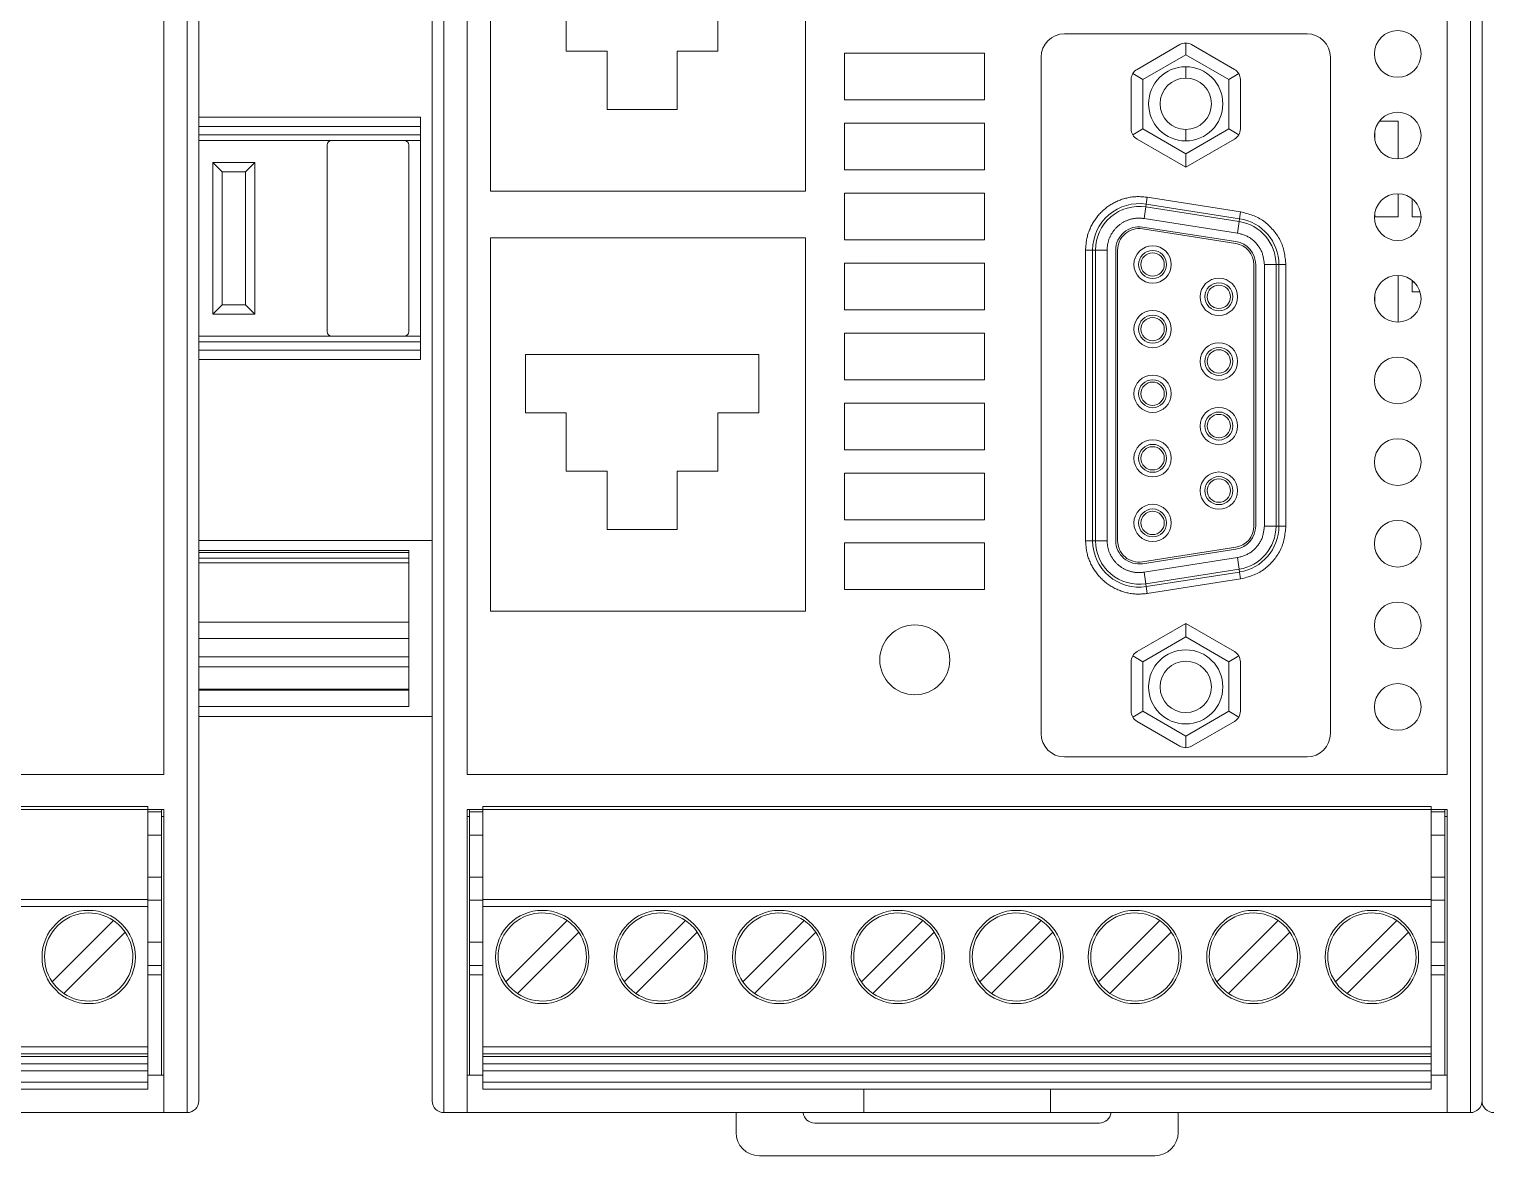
# Model space of a CAD drawing. Extents: x -2993 to 3661, y -4147 to -1441.
# Drawn here: x -2083.1 to -2020.4, y -2918.5 to -2870.2 of the extents above; entities that cross this region are included whole.
import ezdxf

# ---------------------------------------------------------------- set-up
doc = ezdxf.new("R2010")
doc.units = 0
doc.header["$LTSCALE"] = 0.1
doc.header["$MEASUREMENT"] = 0
doc.layers.get('0').update_dxf_attribs({"linetype": 'CONTINUOUS'})

msp = doc.modelspace()

# ---------------------------------------------------------------- linework, layer by layer
at = {"color": 7, "linetype": 'Continuous', "lineweight": 13}
for p, q in [((-2076.371, -2916.674), (-2076.371, -2841.674)), ((-2065.371, -2841.674), (-2065.371, -2916.674)), ((-2065.371, -2841.674), (-2065.371, -2916.674)), ((-2021.371, -2916.674), (-2021.371, -2841.674)), ((-2075.871, -2842.174), (-2075.871, -2916.174)), ((-2065.871, -2842.174), (-2065.871, -2916.174)), ((-2065.871, -2842.174), (-2065.871, -2916.174)), ((-2065.871, -2842.174), (-2065.871, -2916.174)), ((-2020.871, -2842.174), (-2020.871, -2916.174)), ((-2020.871, -2842.174), (-2020.871, -2916.174)), ((-2077.371, -2856.174), (-2077.371, -2902.174)), ((-2064.371, -2902.174), (-2064.371, -2856.174)), ((-2022.371, -2856.174), (-2022.371, -2902.174)), ((-2075.871, -2880.574), (-2075.871, -2859.074)), ((-2063.371, -2861.174), (-2063.371, -2877.174)), ((-2063.371, -2861.174), (-2063.371, -2877.174)), ((-2049.871, -2877.174), (-2049.871, -2861.174)), ((-2049.871, -2877.174), (-2049.871, -2861.174)), ((-2075.871, -2866.244), (-2075.871, -2873.992)), ((-2065.871, -2892.122), (-2065.871, -2866.225)), ((-2065.871, -2892.141), (-2065.871, -2866.244)), ((-2065.871, -2892.141), (-2065.871, -2866.244)), ((-2075.871, -2868.842), (-2075.871, -2870.342)), ((-2060.121, -2868.674), (-2060.121, -2871.174)), ((-2053.621, -2871.174), (-2053.621, -2868.674)), ((-2075.871, -2870.342), (-2075.871, -2871.842)), ((-2028.371, -2870.425), (-2038.771, -2870.425)), ((-2033.819, -2870.887), (-2035.657, -2871.948)), ((-2033.569, -2870.82), (-2033.569, -2871.32)), ((-2031.48, -2871.948), (-2033.319, -2870.887)), ((-2060.121, -2871.174), (-2058.371, -2871.174)), ((-2058.371, -2871.174), (-2058.371, -2873.674)), ((-2055.371, -2871.174), (-2053.621, -2871.174)), ((-2055.371, -2873.674), (-2055.371, -2871.174)), ((-2048.201, -2871.254), (-2048.201, -2873.254)), ((-2042.201, -2871.254), (-2048.201, -2871.254)), ((-2042.201, -2873.254), (-2042.201, -2871.254)), ((-2039.771, -2871.425), (-2039.771, -2900.424)), ((-2035.407, -2872.381), (-2033.569, -2871.32)), ((-2033.569, -2871.32), (-2031.73, -2872.381)), ((-2027.371, -2900.424), (-2027.371, -2871.425)), ((-2075.871, -2871.842), (-2075.871, -2872.742)), ((-2035.84, -2872.131), (-2035.407, -2872.381)), ((-2033.571, -2872.324), (-2033.571, -2871.834)), ((-2031.297, -2872.131), (-2031.73, -2872.381)), ((-2075.871, -2872.742), (-2075.871, -2873.663)), ((-2035.907, -2872.381), (-2035.907, -2874.504)), ((-2035.407, -2874.504), (-2035.407, -2872.381)), ((-2031.73, -2872.381), (-2031.73, -2874.504)), ((-2031.23, -2874.504), (-2031.23, -2872.381)), ((-2048.201, -2873.254), (-2042.201, -2873.254)), ((-2075.871, -2873.663), (-2075.871, -2874.204)), ((-2075.871, -2873.992), (-2066.371, -2873.992)), ((-2075.871, -2874.392), (-2075.871, -2873.992)), ((-2066.371, -2873.992), (-2066.371, -2884.392)), ((-2066.371, -2873.992), (-2066.371, -2884.392)), ((-2058.371, -2873.674), (-2055.371, -2873.674)), ((-2075.871, -2874.204), (-2075.871, -2874.217)), ((-2075.871, -2874.217), (-2075.871, -2875.742)), ((-2075.871, -2874.392), (-2066.371, -2874.392)), ((-2075.871, -2874.756), (-2075.871, -2874.392)), ((-2048.201, -2874.254), (-2048.201, -2876.254)), ((-2042.201, -2874.254), (-2048.201, -2874.254)), ((-2042.201, -2876.254), (-2042.201, -2874.254)), ((-2035.84, -2874.754), (-2035.407, -2874.504)), ((-2033.569, -2875.565), (-2035.407, -2874.504)), ((-2033.571, -2875.014), (-2033.571, -2874.524)), ((-2031.73, -2874.504), (-2033.569, -2875.565)), ((-2031.73, -2874.504), (-2031.297, -2874.754)), ((-2025.471, -2874.959), (-2025.471, -2874.61)), ((-2025.278, -2874.174), (-2024.471, -2874.174)), ((-2024.471, -2874.174), (-2024.471, -2875.784)), ((-2066.371, -2874.756), (-2075.871, -2874.756)), ((-2075.871, -2874.992), (-2075.871, -2874.756)), ((-2075.871, -2874.992), (-2066.371, -2874.992)), ((-2075.871, -2883.392), (-2075.871, -2874.992)), ((-2070.371, -2875.192), (-2070.371, -2883.192)), ((-2066.871, -2883.192), (-2066.871, -2875.192)), ((-2035.657, -2874.937), (-2033.569, -2876.142)), ((-2033.569, -2876.142), (-2031.48, -2874.937)), ((-2075.871, -2875.742), (-2075.871, -2876.342)), ((-2033.569, -2876.142), (-2033.569, -2875.565)), ((-2075.871, -2876.342), (-2075.871, -2877.542)), ((-2075.271, -2875.942), (-2074.871, -2876.342)), ((-2075.271, -2875.942), (-2075.271, -2882.442)), ((-2073.471, -2875.942), (-2075.271, -2875.942)), ((-2074.871, -2876.342), (-2074.871, -2882.042)), ((-2074.871, -2876.342), (-2073.871, -2876.342)), ((-2073.871, -2876.342), (-2073.471, -2875.942)), ((-2073.871, -2882.042), (-2073.871, -2876.342)), ((-2073.471, -2882.442), (-2073.471, -2875.942)), ((-2048.201, -2876.254), (-2042.201, -2876.254)), ((-2063.371, -2877.174), (-2049.871, -2877.174)), ((-2063.371, -2877.174), (-2049.871, -2877.174)), ((-2075.871, -2877.692), (-2075.871, -2877.542)), ((-2075.871, -2877.692), (-2075.871, -2879.985)), ((-2048.201, -2877.254), (-2048.201, -2879.254)), ((-2042.201, -2877.254), (-2048.201, -2877.254)), ((-2042.201, -2879.254), (-2042.201, -2877.254)), ((-2035.263, -2877.726), (-2035.282, -2877.848)), ((-2035.217, -2877.43), (-2035.263, -2877.726)), ((-2035.263, -2877.726), (-2031.263, -2878.351)), ((-2035.217, -2877.43), (-2031.217, -2878.055)), ((-2024.471, -2877.285), (-2024.471, -2878.274)), ((-2035.282, -2877.848), (-2035.359, -2878.342)), ((-2035.359, -2878.342), (-2031.359, -2878.967)), ((-2035.282, -2877.848), (-2031.282, -2878.473)), ((-2031.263, -2878.351), (-2031.282, -2878.473)), ((-2031.217, -2878.055), (-2031.263, -2878.351)), ((-2025.471, -2878.274), (-2025.471, -2878.11)), ((-2025.471, -2878.274), (-2024.471, -2878.274)), ((-2023.486, -2878.274), (-2023.871, -2878.274)), ((-2035.429, -2878.786), (-2031.429, -2879.411)), ((-2035.417, -2878.707), (-2031.417, -2879.332)), ((-2031.282, -2878.473), (-2031.359, -2878.967)), ((-2063.371, -2879.174), (-2063.371, -2895.174)), ((-2063.371, -2879.174), (-2063.371, -2895.174)), ((-2049.871, -2879.174), (-2063.371, -2879.174)), ((-2049.871, -2879.174), (-2063.371, -2879.174)), ((-2049.871, -2895.174), (-2049.871, -2879.174)), ((-2049.871, -2895.174), (-2049.871, -2879.174)), ((-2048.201, -2879.254), (-2042.201, -2879.254)), ((-2075.871, -2880.222), (-2075.871, -2879.985)), ((-2075.871, -2880.222), (-2075.871, -2881.142)), ((-2048.201, -2880.254), (-2048.201, -2882.254)), ((-2042.201, -2880.254), (-2048.201, -2880.254)), ((-2042.201, -2882.254), (-2042.201, -2880.254)), ((-2037.863, -2879.694), (-2037.563, -2879.694)), ((-2037.863, -2892.154), (-2037.863, -2879.694)), ((-2037.563, -2879.694), (-2037.44, -2879.694)), ((-2037.563, -2892.154), (-2037.563, -2879.694)), ((-2037.44, -2879.694), (-2036.94, -2879.694)), ((-2037.44, -2892.154), (-2037.44, -2879.694)), ((-2036.94, -2892.154), (-2036.94, -2879.694)), ((-2036.57, -2892.154), (-2036.57, -2879.694)), ((-2036.49, -2892.154), (-2036.49, -2879.694)), ((-2030.652, -2880.319), (-2030.652, -2891.529)), ((-2030.572, -2880.319), (-2030.572, -2891.529)), ((-2029.702, -2880.319), (-2030.202, -2880.319)), ((-2030.202, -2880.319), (-2030.202, -2891.529)), ((-2029.578, -2880.319), (-2029.702, -2880.319)), ((-2029.702, -2880.319), (-2029.702, -2891.529)), ((-2029.279, -2880.319), (-2029.578, -2880.319)), ((-2029.578, -2880.319), (-2029.578, -2891.529)), ((-2029.279, -2880.319), (-2029.279, -2891.529)), ((-2024.471, -2880.785), (-2024.471, -2882.784)), ((-2075.871, -2881.142), (-2075.871, -2882.042)), ((-2023.783, -2881.074), (-2023.871, -2881.074)), ((-2023.871, -2881.074), (-2023.871, -2881.481)), ((-2023.533, -2881.481), (-2023.871, -2881.481)), ((-2075.871, -2882.042), (-2075.871, -2883.542)), ((-2074.871, -2882.042), (-2075.271, -2882.442)), ((-2073.871, -2882.042), (-2074.871, -2882.042)), ((-2073.471, -2882.442), (-2073.871, -2882.042)), ((-2025.471, -2881.959), (-2025.471, -2881.61)), ((-2075.271, -2882.442), (-2073.471, -2882.442)), ((-2048.201, -2882.254), (-2042.201, -2882.254)), ((-2066.371, -2883.392), (-2075.871, -2883.392)), ((-2075.871, -2883.629), (-2075.871, -2883.392)), ((-2048.201, -2883.254), (-2048.201, -2885.254)), ((-2042.201, -2883.254), (-2048.201, -2883.254)), ((-2042.201, -2885.254), (-2042.201, -2883.254)), ((-2075.871, -2883.629), (-2066.371, -2883.629)), ((-2075.871, -2883.992), (-2075.871, -2883.629)), ((-2066.371, -2883.992), (-2075.871, -2883.992)), ((-2075.871, -2884.392), (-2075.871, -2883.992)), ((-2066.371, -2884.392), (-2075.871, -2884.392)), ((-2075.871, -2884.392), (-2075.871, -2892.141)), ((-2061.871, -2884.174), (-2061.871, -2886.674)), ((-2051.871, -2884.174), (-2061.871, -2884.174)), ((-2051.871, -2886.674), (-2051.871, -2884.174)), ((-2048.201, -2885.254), (-2042.201, -2885.254)), ((-2048.201, -2886.254), (-2048.201, -2888.254)), ((-2042.201, -2886.254), (-2048.201, -2886.254)), ((-2042.201, -2888.254), (-2042.201, -2886.254)), ((-2061.871, -2886.674), (-2060.121, -2886.674)), ((-2060.121, -2886.674), (-2060.121, -2889.174)), ((-2053.621, -2886.674), (-2051.871, -2886.674)), ((-2053.621, -2889.174), (-2053.621, -2886.674)), ((-2048.201, -2888.254), (-2042.201, -2888.254)), ((-2060.121, -2889.174), (-2058.371, -2889.174)), ((-2058.371, -2889.174), (-2058.371, -2891.674)), ((-2055.371, -2889.174), (-2053.621, -2889.174)), ((-2055.371, -2891.674), (-2055.371, -2889.174)), ((-2042.201, -2889.254), (-2048.201, -2889.254)), ((-2048.201, -2889.254), (-2048.201, -2891.254)), ((-2042.201, -2891.254), (-2042.201, -2889.254)), ((-2020.871, -2889.674), (-2020.871, -2906.357)), ((-2048.201, -2891.254), (-2042.201, -2891.254)), ((-2029.702, -2891.529), (-2030.202, -2891.529)), ((-2029.578, -2891.529), (-2029.702, -2891.529)), ((-2029.279, -2891.529), (-2029.578, -2891.529)), ((-2075.871, -2892.141), (-2065.871, -2892.141)), ((-2075.871, -2892.141), (-2075.871, -2892.574)), ((-2065.871, -2899.674), (-2065.871, -2892.122)), ((-2065.871, -2899.692), (-2065.871, -2892.141)), ((-2065.871, -2899.692), (-2065.871, -2892.141)), ((-2058.371, -2891.674), (-2055.371, -2891.674)), ((-2037.563, -2892.154), (-2037.863, -2892.154)), ((-2037.44, -2892.154), (-2037.563, -2892.154)), ((-2036.94, -2892.154), (-2037.44, -2892.154)), ((-2075.871, -2892.574), (-2066.871, -2892.574)), ((-2075.871, -2892.668), (-2075.871, -2892.574)), ((-2075.871, -2892.668), (-2066.871, -2892.668)), ((-2075.871, -2892.91), (-2075.871, -2892.668)), ((-2066.871, -2892.574), (-2066.871, -2899.259)), ((-2048.201, -2892.254), (-2048.201, -2894.254)), ((-2042.201, -2892.254), (-2048.201, -2892.254)), ((-2042.201, -2894.254), (-2042.201, -2892.254)), ((-2031.429, -2892.437), (-2035.429, -2893.062)), ((-2031.417, -2892.516), (-2035.417, -2893.141)), ((-2066.871, -2892.91), (-2075.871, -2892.91)), ((-2075.871, -2892.91), (-2075.871, -2893.104)), ((-2075.871, -2893.104), (-2066.871, -2893.104)), ((-2075.871, -2895.643), (-2075.871, -2893.104)), ((-2031.359, -2892.882), (-2035.359, -2893.507)), ((-2031.282, -2893.376), (-2035.282, -2894.001)), ((-2031.282, -2893.376), (-2031.359, -2892.882)), ((-2031.263, -2893.498), (-2031.282, -2893.376)), ((-2035.282, -2894.001), (-2035.359, -2893.507)), ((-2035.263, -2894.123), (-2035.282, -2894.001)), ((-2031.263, -2893.498), (-2035.263, -2894.123)), ((-2031.217, -2893.794), (-2035.217, -2894.419)), ((-2031.217, -2893.794), (-2031.263, -2893.498)), ((-2048.201, -2894.254), (-2042.201, -2894.254)), ((-2035.217, -2894.419), (-2035.263, -2894.123)), ((-2063.371, -2895.174), (-2049.871, -2895.174)), ((-2063.371, -2895.174), (-2049.871, -2895.174)), ((-2066.871, -2895.643), (-2075.871, -2895.643)), ((-2075.871, -2896.658), (-2075.871, -2895.643)), ((-2075.871, -2896.354), (-2075.871, -2895.643)), ((-2033.569, -2895.706), (-2035.657, -2896.912)), ((-2033.569, -2895.706), (-2033.569, -2896.284)), ((-2031.48, -2896.912), (-2033.569, -2895.706)), ((-2066.871, -2896.354), (-2075.871, -2896.354)), ((-2075.871, -2896.354), (-2075.871, -2897.128)), ((-2035.407, -2897.345), (-2033.569, -2896.284)), ((-2033.569, -2896.284), (-2031.73, -2897.345)), ((-2075.871, -2897.128), (-2066.871, -2897.128)), ((-2075.871, -2897.564), (-2075.871, -2897.128)), ((-2035.84, -2897.095), (-2035.407, -2897.345)), ((-2031.297, -2897.095), (-2031.73, -2897.345)), ((-2075.871, -2897.564), (-2066.871, -2897.564)), ((-2075.871, -2898.518), (-2075.871, -2897.564)), ((-2035.907, -2897.345), (-2035.907, -2899.468)), ((-2035.407, -2899.468), (-2035.407, -2897.345)), ((-2031.73, -2897.345), (-2031.73, -2899.468)), ((-2031.23, -2899.468), (-2031.23, -2897.345)), ((-2075.871, -2898.518), (-2066.871, -2898.518)), ((-2075.871, -2898.563), (-2075.871, -2898.518)), ((-2066.871, -2898.563), (-2075.871, -2898.563)), ((-2075.871, -2899.259), (-2075.871, -2898.563)), ((-2066.871, -2899.259), (-2075.871, -2899.259)), ((-2075.871, -2899.259), (-2075.871, -2899.692)), ((-2075.871, -2899.692), (-2065.871, -2899.692)), ((-2035.84, -2899.718), (-2035.407, -2899.468)), ((-2033.569, -2900.529), (-2035.407, -2899.468)), ((-2031.73, -2899.468), (-2033.569, -2900.529)), ((-2031.73, -2899.468), (-2031.297, -2899.718)), ((-2035.657, -2899.901), (-2033.819, -2900.962)), ((-2033.319, -2900.962), (-2031.48, -2899.901)), ((-2033.569, -2901.029), (-2033.569, -2900.529)), ((-2038.771, -2901.424), (-2028.371, -2901.424)), ((-2077.371, -2902.174), (-2119.371, -2902.174)), ((-2022.371, -2902.174), (-2064.371, -2902.174)), ((-2119.371, -2903.674), (-2077.371, -2903.674)), ((-2078.051, -2903.554), (-2118.691, -2903.554)), ((-2078.051, -2907.534), (-2078.051, -2903.554)), ((-2078.051, -2903.674), (-2078.051, -2904.049)), ((-2077.471, -2903.774), (-2078.051, -2903.774)), ((-2077.471, -2903.974), (-2077.471, -2903.674)), ((-2077.371, -2903.974), (-2077.471, -2903.974)), ((-2077.471, -2915.074), (-2077.471, -2903.974)), ((-2077.371, -2916.674), (-2077.371, -2903.674)), ((-2064.371, -2903.674), (-2022.371, -2903.674)), ((-2064.371, -2916.674), (-2064.371, -2903.674)), ((-2064.271, -2903.974), (-2064.371, -2903.974)), ((-2064.271, -2903.674), (-2064.271, -2903.974)), ((-2064.271, -2903.774), (-2063.691, -2903.774)), ((-2064.271, -2903.974), (-2064.271, -2915.074)), ((-2063.691, -2907.534), (-2063.691, -2903.554)), ((-2023.051, -2903.554), (-2063.691, -2903.554)), ((-2023.051, -2907.534), (-2023.051, -2903.554)), ((-2022.471, -2903.774), (-2023.051, -2903.774)), ((-2022.471, -2903.974), (-2022.471, -2903.674)), ((-2022.371, -2903.974), (-2022.471, -2903.974)), ((-2022.471, -2915.074), (-2022.471, -2903.974)), ((-2022.371, -2916.674), (-2022.371, -2903.674)), ((-2077.471, -2904.774), (-2078.051, -2904.774)), ((-2064.271, -2904.774), (-2063.691, -2904.774)), ((-2022.471, -2904.774), (-2023.051, -2904.774)), ((-2077.471, -2906.574), (-2078.051, -2906.574)), ((-2064.271, -2906.574), (-2063.691, -2906.574)), ((-2022.471, -2906.574), (-2023.051, -2906.574)), ((-2118.691, -2907.534), (-2078.051, -2907.534)), ((-2078.051, -2907.834), (-2118.691, -2907.834)), ((-2077.471, -2907.574), (-2078.051, -2907.574)), ((-2078.051, -2913.854), (-2078.051, -2907.834)), ((-2064.271, -2907.574), (-2063.691, -2907.574)), ((-2063.691, -2907.534), (-2063.691, -2907.834)), ((-2063.691, -2907.534), (-2023.051, -2907.534)), ((-2023.051, -2907.834), (-2063.691, -2907.834)), ((-2063.691, -2913.854), (-2063.691, -2907.834)), ((-2022.471, -2907.574), (-2023.051, -2907.574)), ((-2023.051, -2913.854), (-2023.051, -2907.834)), ((-2082.153, -2911.07), (-2079.524, -2908.442)), ((-2062.713, -2911.07), (-2060.084, -2908.442)), ((-2057.633, -2911.07), (-2055.004, -2908.442)), ((-2052.553, -2911.07), (-2049.924, -2908.442)), ((-2047.473, -2911.07), (-2044.844, -2908.442)), ((-2042.393, -2911.07), (-2039.764, -2908.442)), ((-2037.313, -2911.07), (-2034.684, -2908.442)), ((-2032.233, -2911.07), (-2029.604, -2908.442)), ((-2027.153, -2911.07), (-2024.524, -2908.442)), ((-2079.029, -2908.937), (-2081.658, -2911.565)), ((-2059.589, -2908.937), (-2062.218, -2911.565)), ((-2054.509, -2908.937), (-2057.138, -2911.565)), ((-2049.429, -2908.937), (-2052.058, -2911.565)), ((-2044.349, -2908.937), (-2046.978, -2911.565)), ((-2039.269, -2908.937), (-2041.898, -2911.565)), ((-2034.189, -2908.937), (-2036.818, -2911.565)), ((-2029.109, -2908.937), (-2031.738, -2911.565)), ((-2024.029, -2908.937), (-2026.658, -2911.565)), ((-2077.471, -2909.374), (-2078.051, -2909.374)), ((-2064.271, -2909.374), (-2063.691, -2909.374)), ((-2022.471, -2909.374), (-2023.051, -2909.374)), ((-2077.471, -2910.374), (-2078.051, -2910.374)), ((-2064.271, -2910.374), (-2063.691, -2910.374)), ((-2022.471, -2910.374), (-2023.051, -2910.374)), ((-2077.471, -2910.774), (-2078.051, -2910.774)), ((-2065.871, -2911.028), (-2065.871, -2916.174)), ((-2065.871, -2911.028), (-2065.871, -2916.174)), ((-2063.691, -2910.774), (-2064.271, -2910.774)), ((-2022.471, -2910.774), (-2023.051, -2910.774)), ((-2020.871, -2911.028), (-2020.871, -2916.174)), ((-2118.691, -2913.854), (-2078.051, -2913.854)), ((-2118.691, -2914.154), (-2078.051, -2914.154)), ((-2063.691, -2913.854), (-2023.051, -2913.854)), ((-2063.691, -2914.154), (-2023.051, -2914.154)), ((-2118.691, -2914.27), (-2078.051, -2914.27)), ((-2078.051, -2914.579), (-2118.691, -2914.579)), ((-2078.051, -2914.579), (-2078.051, -2914.27)), ((-2063.691, -2914.27), (-2063.691, -2914.579)), ((-2063.691, -2914.27), (-2023.051, -2914.27)), ((-2023.051, -2914.579), (-2063.691, -2914.579)), ((-2023.051, -2914.579), (-2023.051, -2914.27)), ((-2078.051, -2914.879), (-2118.691, -2914.879)), ((-2118.691, -2915.374), (-2078.051, -2915.374)), ((-2078.051, -2914.879), (-2078.051, -2915.374)), ((-2077.371, -2915.074), (-2078.051, -2915.074)), ((-2063.691, -2915.074), (-2064.371, -2915.074)), ((-2063.691, -2914.879), (-2063.691, -2915.374)), ((-2023.051, -2914.879), (-2063.691, -2914.879)), ((-2063.691, -2915.374), (-2023.051, -2915.374)), ((-2023.051, -2914.879), (-2023.051, -2915.374)), ((-2022.371, -2915.074), (-2023.051, -2915.074)), ((-2078.051, -2915.674), (-2118.691, -2915.674)), ((-2023.051, -2915.674), (-2063.691, -2915.674)), ((-2047.371, -2916.674), (-2047.371, -2915.674)), ((-2039.371, -2915.674), (-2039.371, -2916.674)), ((-2094.371, -2916.674), (-2077.371, -2916.674)), ((-2077.371, -2916.674), (-2076.371, -2916.674)), ((-2064.371, -2916.674), (-2065.371, -2916.674)), ((-2064.371, -2916.674), (-2047.371, -2916.674)), ((-2052.846, -2916.674), (-2052.846, -2917.524)), ((-2039.371, -2916.674), (-2047.371, -2916.674)), ((-2039.371, -2916.674), (-2022.371, -2916.674)), ((-2033.896, -2916.674), (-2033.896, -2917.524)), ((-2022.371, -2916.674), (-2021.371, -2916.674)), ((-2037.271, -2917.124), (-2049.471, -2917.124)), ((-2051.846, -2918.524), (-2034.896, -2918.524))]:
    msp.add_line(p, q, dxfattribs=at)
for points in [[(-2037.863, -2879.694), (-2037.86, -2879.645), (-2037.857, -2879.595), (-2037.853, -2879.546), (-2037.85, -2879.497), (-2037.845, -2879.447), (-2037.84, -2879.398), (-2037.834, -2879.349), (-2037.828, -2879.301), (-2037.82, -2879.252), (-2037.81, -2879.204), (-2037.8, -2879.155), (-2037.788, -2879.107), (-2037.775, -2879.06), (-2037.761, -2879.012), (-2037.746, -2878.965), (-2037.729, -2878.919), (-2037.712, -2878.872), (-2037.693, -2878.826), (-2037.673, -2878.781), (-2037.653, -2878.736), (-2037.632, -2878.691), (-2037.609, -2878.647), (-2037.586, -2878.603), (-2037.562, -2878.56), (-2037.538, -2878.517), (-2037.512, -2878.475), (-2037.485, -2878.433), (-2037.458, -2878.392), (-2037.429, -2878.352), (-2037.4, -2878.312), (-2037.37, -2878.273), (-2037.339, -2878.234), (-2037.307, -2878.197), (-2037.274, -2878.16), (-2037.241, -2878.123), (-2037.206, -2878.088), (-2037.171, -2878.053), (-2037.135, -2878.019), (-2037.099, -2877.985), (-2037.061, -2877.953), (-2037.023, -2877.921), (-2036.985, -2877.89), (-2036.946, -2877.86), (-2036.906, -2877.831), (-2036.865, -2877.802), (-2036.824, -2877.775), (-2036.783, -2877.748), (-2036.74, -2877.722), (-2036.698, -2877.697), (-2036.654, -2877.674), (-2036.611, -2877.651), (-2036.566, -2877.629), (-2036.521, -2877.608), (-2036.476, -2877.588), (-2036.43, -2877.569), (-2036.384, -2877.551), (-2036.338, -2877.534), (-2036.291, -2877.518), (-2036.244, -2877.503), (-2036.196, -2877.489), (-2036.149, -2877.476), (-2036.101, -2877.464), (-2036.052, -2877.452), (-2036.004, -2877.442), (-2035.955, -2877.433), (-2035.906, -2877.425), (-2035.857, -2877.418), (-2035.808, -2877.413), (-2035.759, -2877.409), (-2035.71, -2877.406), (-2035.661, -2877.404), (-2035.611, -2877.404), (-2035.562, -2877.405), (-2035.513, -2877.406), (-2035.464, -2877.409), (-2035.414, -2877.412), (-2035.365, -2877.416), (-2035.316, -2877.42), (-2035.266, -2877.425), (-2035.217, -2877.43)], [(-2023.871, -2877.496), (-2023.871, -2877.582), (-2023.871, -2877.774), (-2023.871, -2877.965), (-2023.871, -2878.127), (-2023.871, -2878.235), (-2023.871, -2878.274)], [(-2036.94, -2879.694), (-2036.938, -2879.665), (-2036.936, -2879.635), (-2036.934, -2879.606), (-2036.932, -2879.576), (-2036.929, -2879.547), (-2036.926, -2879.518), (-2036.923, -2879.488), (-2036.919, -2879.459), (-2036.914, -2879.43), (-2036.908, -2879.401), (-2036.902, -2879.372), (-2036.895, -2879.344), (-2036.887, -2879.315), (-2036.879, -2879.287), (-2036.87, -2879.259), (-2036.86, -2879.231), (-2036.849, -2879.203), (-2036.838, -2879.176), (-2036.826, -2879.149), (-2036.814, -2879.122), (-2036.802, -2879.095), (-2036.788, -2879.069), (-2036.774, -2879.043), (-2036.76, -2879.017), (-2036.745, -2878.991), (-2036.73, -2878.966), (-2036.714, -2878.941), (-2036.698, -2878.917), (-2036.681, -2878.892), (-2036.663, -2878.869), (-2036.645, -2878.845), (-2036.627, -2878.822), (-2036.608, -2878.8), (-2036.588, -2878.778), (-2036.568, -2878.756), (-2036.547, -2878.735), (-2036.526, -2878.714), (-2036.505, -2878.694), (-2036.483, -2878.674), (-2036.461, -2878.654), (-2036.438, -2878.635), (-2036.415, -2878.617), (-2036.392, -2878.599), (-2036.368, -2878.581), (-2036.344, -2878.564), (-2036.319, -2878.548), (-2036.294, -2878.532), (-2036.269, -2878.517), (-2036.244, -2878.502), (-2036.218, -2878.488), (-2036.192, -2878.474), (-2036.165, -2878.461), (-2036.138, -2878.448), (-2036.111, -2878.437), (-2036.084, -2878.425), (-2036.057, -2878.415), (-2036.029, -2878.404), (-2036.001, -2878.395), (-2035.973, -2878.386), (-2035.944, -2878.377), (-2035.916, -2878.369), (-2035.887, -2878.362), (-2035.858, -2878.355), (-2035.829, -2878.349), (-2035.8, -2878.344), (-2035.771, -2878.339), (-2035.742, -2878.335), (-2035.713, -2878.332), (-2035.683, -2878.329), (-2035.654, -2878.328), (-2035.625, -2878.327), (-2035.595, -2878.327), (-2035.566, -2878.327), (-2035.536, -2878.328), (-2035.507, -2878.33), (-2035.477, -2878.332), (-2035.448, -2878.334), (-2035.418, -2878.336), (-2035.389, -2878.339), (-2035.359, -2878.342)], [(-2031.217, -2878.055), (-2031.151, -2878.072), (-2031.085, -2878.089), (-2031.02, -2878.107), (-2030.955, -2878.125), (-2030.89, -2878.144), (-2030.826, -2878.164), (-2030.762, -2878.186), (-2030.699, -2878.208), (-2030.636, -2878.233), (-2030.574, -2878.259), (-2030.514, -2878.287), (-2030.454, -2878.317), (-2030.396, -2878.349), (-2030.338, -2878.384), (-2030.282, -2878.42), (-2030.226, -2878.459), (-2030.172, -2878.5), (-2030.12, -2878.542), (-2030.068, -2878.586), (-2030.018, -2878.632), (-2029.969, -2878.679), (-2029.921, -2878.728), (-2029.874, -2878.778), (-2029.829, -2878.829), (-2029.786, -2878.881), (-2029.743, -2878.935), (-2029.703, -2878.99), (-2029.664, -2879.045), (-2029.626, -2879.102), (-2029.591, -2879.16), (-2029.557, -2879.219), (-2029.525, -2879.278), (-2029.496, -2879.339), (-2029.468, -2879.4), (-2029.443, -2879.462), (-2029.42, -2879.525), (-2029.399, -2879.589), (-2029.381, -2879.653), (-2029.365, -2879.718), (-2029.35, -2879.783), (-2029.338, -2879.849), (-2029.327, -2879.916), (-2029.317, -2879.982), (-2029.308, -2880.049), (-2029.3, -2880.117), (-2029.292, -2880.184), (-2029.285, -2880.252), (-2029.279, -2880.319)], [(-2031.359, -2878.967), (-2031.32, -2878.977), (-2031.281, -2878.987), (-2031.242, -2878.998), (-2031.203, -2879.009), (-2031.164, -2879.02), (-2031.126, -2879.032), (-2031.088, -2879.045), (-2031.05, -2879.059), (-2031.013, -2879.073), (-2030.976, -2879.089), (-2030.94, -2879.105), (-2030.904, -2879.123), (-2030.869, -2879.143), (-2030.835, -2879.163), (-2030.801, -2879.185), (-2030.768, -2879.208), (-2030.736, -2879.233), (-2030.704, -2879.258), (-2030.673, -2879.284), (-2030.643, -2879.311), (-2030.614, -2879.34), (-2030.585, -2879.369), (-2030.558, -2879.399), (-2030.531, -2879.429), (-2030.505, -2879.461), (-2030.48, -2879.493), (-2030.455, -2879.525), (-2030.432, -2879.559), (-2030.41, -2879.592), (-2030.388, -2879.627), (-2030.368, -2879.662), (-2030.349, -2879.698), (-2030.332, -2879.734), (-2030.315, -2879.77), (-2030.3, -2879.807), (-2030.286, -2879.845), (-2030.274, -2879.883), (-2030.263, -2879.921), (-2030.253, -2879.96), (-2030.245, -2879.999), (-2030.237, -2880.039), (-2030.231, -2880.078), (-2030.225, -2880.118), (-2030.219, -2880.158), (-2030.215, -2880.198), (-2030.21, -2880.239), (-2030.206, -2880.279), (-2030.202, -2880.319)], [(-2023.871, -2880.996), (-2023.871, -2881.035), (-2023.871, -2881.074)], [(-2030.202, -2891.529), (-2030.206, -2891.57), (-2030.21, -2891.61), (-2030.215, -2891.65), (-2030.219, -2891.69), (-2030.225, -2891.73), (-2030.231, -2891.77), (-2030.237, -2891.81), (-2030.245, -2891.849), (-2030.253, -2891.888), (-2030.263, -2891.927), (-2030.274, -2891.966), (-2030.286, -2892.004), (-2030.3, -2892.041), (-2030.315, -2892.078), (-2030.332, -2892.115), (-2030.349, -2892.151), (-2030.368, -2892.187), (-2030.388, -2892.222), (-2030.41, -2892.256), (-2030.432, -2892.29), (-2030.455, -2892.323), (-2030.48, -2892.356), (-2030.505, -2892.388), (-2030.531, -2892.419), (-2030.558, -2892.45), (-2030.585, -2892.48), (-2030.614, -2892.509), (-2030.643, -2892.537), (-2030.673, -2892.564), (-2030.704, -2892.591), (-2030.736, -2892.616), (-2030.768, -2892.64), (-2030.801, -2892.663), (-2030.835, -2892.685), (-2030.869, -2892.706), (-2030.904, -2892.725), (-2030.94, -2892.743), (-2030.976, -2892.76), (-2031.013, -2892.775), (-2031.05, -2892.79), (-2031.088, -2892.803), (-2031.126, -2892.816), (-2031.164, -2892.828), (-2031.203, -2892.84), (-2031.242, -2892.851), (-2031.281, -2892.861), (-2031.32, -2892.872), (-2031.359, -2892.882)], [(-2029.279, -2891.529), (-2029.285, -2891.597), (-2029.292, -2891.664), (-2029.3, -2891.732), (-2029.308, -2891.799), (-2029.317, -2891.866), (-2029.327, -2891.933), (-2029.338, -2891.999), (-2029.35, -2892.065), (-2029.365, -2892.131), (-2029.381, -2892.196), (-2029.399, -2892.26), (-2029.42, -2892.323), (-2029.443, -2892.386), (-2029.468, -2892.448), (-2029.496, -2892.51), (-2029.525, -2892.57), (-2029.557, -2892.63), (-2029.591, -2892.689), (-2029.626, -2892.746), (-2029.664, -2892.803), (-2029.703, -2892.859), (-2029.743, -2892.914), (-2029.786, -2892.967), (-2029.829, -2893.02), (-2029.874, -2893.071), (-2029.921, -2893.121), (-2029.969, -2893.17), (-2030.018, -2893.217), (-2030.068, -2893.263), (-2030.12, -2893.307), (-2030.172, -2893.349), (-2030.226, -2893.39), (-2030.282, -2893.428), (-2030.338, -2893.465), (-2030.396, -2893.499), (-2030.454, -2893.532), (-2030.514, -2893.562), (-2030.574, -2893.59), (-2030.636, -2893.616), (-2030.699, -2893.64), (-2030.762, -2893.663), (-2030.826, -2893.684), (-2030.89, -2893.704), (-2030.955, -2893.723), (-2031.02, -2893.742), (-2031.085, -2893.76), (-2031.151, -2893.777), (-2031.217, -2893.794)], [(-2035.217, -2894.419), (-2035.266, -2894.424), (-2035.316, -2894.428), (-2035.365, -2894.432), (-2035.414, -2894.436), (-2035.464, -2894.44), (-2035.513, -2894.442), (-2035.562, -2894.444), (-2035.611, -2894.445), (-2035.661, -2894.444), (-2035.71, -2894.443), (-2035.759, -2894.44), (-2035.808, -2894.436), (-2035.857, -2894.43), (-2035.906, -2894.423), (-2035.955, -2894.416), (-2036.004, -2894.406), (-2036.052, -2894.396), (-2036.101, -2894.385), (-2036.149, -2894.373), (-2036.196, -2894.359), (-2036.244, -2894.345), (-2036.291, -2894.33), (-2036.338, -2894.314), (-2036.384, -2894.297), (-2036.43, -2894.279), (-2036.476, -2894.26), (-2036.521, -2894.24), (-2036.566, -2894.22), (-2036.611, -2894.198), (-2036.654, -2894.175), (-2036.698, -2894.151), (-2036.74, -2894.126), (-2036.783, -2894.101), (-2036.824, -2894.074), (-2036.865, -2894.046), (-2036.906, -2894.018), (-2036.946, -2893.989), (-2036.985, -2893.959), (-2037.023, -2893.928), (-2037.061, -2893.896), (-2037.099, -2893.863), (-2037.135, -2893.83), (-2037.171, -2893.796), (-2037.206, -2893.761), (-2037.241, -2893.725), (-2037.274, -2893.689), (-2037.307, -2893.652), (-2037.339, -2893.614), (-2037.37, -2893.576), (-2037.4, -2893.537), (-2037.429, -2893.497), (-2037.458, -2893.457), (-2037.485, -2893.415), (-2037.512, -2893.374), (-2037.538, -2893.332), (-2037.562, -2893.289), (-2037.586, -2893.246), (-2037.609, -2893.202), (-2037.632, -2893.158), (-2037.653, -2893.113), (-2037.673, -2893.068), (-2037.693, -2893.022), (-2037.712, -2892.976), (-2037.729, -2892.93), (-2037.746, -2892.883), (-2037.761, -2892.836), (-2037.775, -2892.789), (-2037.788, -2892.741), (-2037.8, -2892.693), (-2037.811, -2892.645), (-2037.82, -2892.597), (-2037.828, -2892.548), (-2037.834, -2892.499), (-2037.84, -2892.45), (-2037.845, -2892.401), (-2037.85, -2892.352), (-2037.853, -2892.303), (-2037.857, -2892.253), (-2037.86, -2892.204), (-2037.863, -2892.154)], [(-2035.359, -2893.507), (-2035.389, -2893.51), (-2035.418, -2893.512), (-2035.448, -2893.515), (-2035.477, -2893.517), (-2035.507, -2893.519), (-2035.536, -2893.521), (-2035.566, -2893.522), (-2035.595, -2893.522), (-2035.625, -2893.522), (-2035.654, -2893.521), (-2035.683, -2893.519), (-2035.713, -2893.517), (-2035.742, -2893.513), (-2035.771, -2893.509), (-2035.8, -2893.505), (-2035.829, -2893.499), (-2035.858, -2893.493), (-2035.887, -2893.486), (-2035.916, -2893.479), (-2035.944, -2893.471), (-2035.973, -2893.463), (-2036.001, -2893.454), (-2036.029, -2893.444), (-2036.057, -2893.434), (-2036.084, -2893.423), (-2036.111, -2893.412), (-2036.138, -2893.4), (-2036.165, -2893.388), (-2036.192, -2893.375), (-2036.218, -2893.361), (-2036.244, -2893.347), (-2036.269, -2893.332), (-2036.294, -2893.317), (-2036.319, -2893.301), (-2036.344, -2893.284), (-2036.368, -2893.267), (-2036.392, -2893.25), (-2036.415, -2893.232), (-2036.438, -2893.213), (-2036.461, -2893.194), (-2036.483, -2893.175), (-2036.505, -2893.155), (-2036.526, -2893.135), (-2036.547, -2893.114), (-2036.568, -2893.092), (-2036.588, -2893.071), (-2036.608, -2893.049), (-2036.627, -2893.026), (-2036.645, -2893.003), (-2036.663, -2892.98), (-2036.681, -2892.956), (-2036.698, -2892.932), (-2036.714, -2892.907), (-2036.73, -2892.883), (-2036.745, -2892.857), (-2036.76, -2892.832), (-2036.774, -2892.806), (-2036.788, -2892.78), (-2036.802, -2892.753), (-2036.814, -2892.727), (-2036.826, -2892.7), (-2036.838, -2892.673), (-2036.849, -2892.645), (-2036.86, -2892.617), (-2036.87, -2892.59), (-2036.879, -2892.561), (-2036.887, -2892.533), (-2036.895, -2892.505), (-2036.902, -2892.476), (-2036.908, -2892.447), (-2036.914, -2892.418), (-2036.918, -2892.389), (-2036.923, -2892.36), (-2036.926, -2892.331), (-2036.929, -2892.302), (-2036.932, -2892.272), (-2036.934, -2892.243), (-2036.936, -2892.213), (-2036.938, -2892.184), (-2036.94, -2892.154)], [(-2078.051, -2907.534), (-2078.051, -2907.539), (-2078.051, -2907.556), (-2078.051, -2907.584), (-2078.051, -2907.621), (-2078.051, -2907.667), (-2078.051, -2907.719), (-2078.051, -2907.775), (-2078.051, -2907.834)], [(-2023.051, -2907.534), (-2023.051, -2907.539), (-2023.051, -2907.556), (-2023.051, -2907.584), (-2023.051, -2907.621), (-2023.051, -2907.667), (-2023.051, -2907.719), (-2023.051, -2907.775), (-2023.051, -2907.834)], [(-2078.051, -2913.854), (-2078.051, -2913.912), (-2078.051, -2913.968), (-2078.051, -2914.02), (-2078.051, -2914.066), (-2078.051, -2914.103), (-2078.051, -2914.131), (-2078.051, -2914.148), (-2078.051, -2914.154)], [(-2078.051, -2914.154), (-2078.051, -2914.173), (-2078.051, -2914.221), (-2078.051, -2914.27)], [(-2063.691, -2913.854), (-2063.691, -2913.912), (-2063.691, -2913.968), (-2063.691, -2914.02), (-2063.691, -2914.066), (-2063.691, -2914.103), (-2063.691, -2914.131), (-2063.691, -2914.148), (-2063.691, -2914.154)], [(-2063.691, -2914.154), (-2063.691, -2914.173), (-2063.691, -2914.221), (-2063.691, -2914.27)], [(-2023.051, -2913.854), (-2023.051, -2913.912), (-2023.051, -2913.968), (-2023.051, -2914.02), (-2023.051, -2914.066), (-2023.051, -2914.103), (-2023.051, -2914.131), (-2023.051, -2914.148), (-2023.051, -2914.154)], [(-2023.051, -2914.154), (-2023.051, -2914.173), (-2023.051, -2914.221), (-2023.051, -2914.27)], [(-2078.051, -2914.579), (-2078.051, -2914.637), (-2078.051, -2914.693), (-2078.051, -2914.745), (-2078.051, -2914.791), (-2078.051, -2914.828), (-2078.051, -2914.856), (-2078.051, -2914.873), (-2078.051, -2914.879)], [(-2063.691, -2914.579), (-2063.691, -2914.637), (-2063.691, -2914.693), (-2063.691, -2914.745), (-2063.691, -2914.791), (-2063.691, -2914.828), (-2063.691, -2914.856), (-2063.691, -2914.873), (-2063.691, -2914.879)], [(-2023.051, -2914.579), (-2023.051, -2914.637), (-2023.051, -2914.693), (-2023.051, -2914.745), (-2023.051, -2914.791), (-2023.051, -2914.828), (-2023.051, -2914.856), (-2023.051, -2914.873), (-2023.051, -2914.879)], [(-2078.051, -2915.374), (-2078.051, -2915.432), (-2078.051, -2915.488), (-2078.051, -2915.54), (-2078.051, -2915.586), (-2078.051, -2915.623), (-2078.051, -2915.651), (-2078.051, -2915.668), (-2078.051, -2915.674)], [(-2063.691, -2915.374), (-2063.691, -2915.432), (-2063.691, -2915.488), (-2063.691, -2915.54), (-2063.691, -2915.586), (-2063.691, -2915.623), (-2063.691, -2915.651), (-2063.691, -2915.668), (-2063.691, -2915.674)], [(-2023.051, -2915.374), (-2023.051, -2915.432), (-2023.051, -2915.488), (-2023.051, -2915.54), (-2023.051, -2915.586), (-2023.051, -2915.623), (-2023.051, -2915.651), (-2023.051, -2915.668), (-2023.051, -2915.674)]]:
    msp.add_lwpolyline(points, dxfattribs=at)
for centre, radius in [((-2024.486, -2871.284), 1), ((-2024.486, -2874.784), 1), ((-2024.486, -2878.284), 1), ((-2034.991, -2880.314), 0.8), ((-2034.991, -2880.314), 0.6), ((-2034.991, -2880.314), 0.5), ((-2032.151, -2881.699), 0.8), ((-2024.486, -2881.784), 1), ((-2032.151, -2881.699), 0.6), ((-2032.151, -2881.699), 0.5), ((-2034.991, -2883.084), 0.8), ((-2034.991, -2883.084), 0.6), ((-2034.991, -2883.084), 0.5), ((-2032.151, -2884.469), 0.8), ((-2032.151, -2884.469), 0.6), ((-2032.151, -2884.469), 0.5), ((-2024.486, -2885.284), 1), ((-2034.991, -2885.854), 0.8), ((-2034.991, -2885.854), 0.6), ((-2034.991, -2885.854), 0.5), ((-2032.151, -2887.239), 0.8), ((-2032.151, -2887.239), 0.6), ((-2032.151, -2887.239), 0.5), ((-2034.991, -2888.624), 0.8), ((-2024.486, -2888.784), 1), ((-2034.991, -2888.624), 0.6), ((-2034.991, -2888.624), 0.5), ((-2032.151, -2890.009), 0.8), ((-2032.151, -2890.009), 0.6), ((-2032.151, -2890.009), 0.5), ((-2034.991, -2891.394), 0.8), ((-2034.991, -2891.394), 0.6), ((-2034.991, -2891.394), 0.5), ((-2024.486, -2892.284), 1), ((-2024.486, -2895.784), 1), ((-2045.183, -2897.263), 1.5), ((-2033.571, -2898.424), 1.59), ((-2033.571, -2898.424), 1.1), ((-2024.486, -2899.284), 1)]:
    msp.add_circle(centre, radius, dxfattribs=at)
for centre, radius, start, end in [((-2038.771, -2871.425), 1, 90, 180), ((-2033.569, -2871.32), 0.5, 90, 120), ((-2033.569, -2871.32), 0.5, 60, 90), ((-2028.371, -2871.425), 1, 0, 90), ((-2035.407, -2872.381), 0.5, 150, 180), ((-2035.407, -2872.381), 0.5, 120, 150), ((-2033.571, -2873.424), 1.59, 90, 270), ((-2033.571, -2873.424), 1.59, 270, 90), ((-2031.73, -2872.381), 0.5, 30, 60), ((-2031.73, -2872.381), 0.5, 0, 30), ((-2033.571, -2873.424), 1.1, 90, 270), ((-2033.571, -2873.424), 1.1, 270, 90), ((-2035.407, -2874.504), 0.5, 180, 210), ((-2031.73, -2874.504), 0.5, 330, 0), ((-2070.171, -2875.192), 0.2, 90, 180), ((-2067.071, -2875.192), 0.2, 0, 90), ((-2035.407, -2874.504), 0.5, 210, 240), ((-2031.73, -2874.504), 0.5, 300, 330), ((-2035.571, -2879.694), 1.992, 81.11934, 180), ((-2035.571, -2879.694), 1.869, 81.11934, 180), ((-2031.571, -2880.319), 1.992, 0, 81.11934), ((-2035.571, -2879.694), 0.999, 81.11934, 180), ((-2035.571, -2879.694), 0.919, 81.11934, 180), ((-2031.571, -2880.319), 1.869, 0, 81.11934), ((-2031.571, -2880.319), 0.919, 0, 81.11934), ((-2031.571, -2880.319), 0.999, 0, 81.11934), ((-2070.171, -2883.192), 0.2, 180, 270), ((-2067.071, -2883.192), 0.2, 270, 0), ((-2031.571, -2891.529), 0.919, 278.88066, 0), ((-2031.571, -2891.529), 0.999, 278.88066, 0), ((-2031.571, -2891.529), 1.869, 278.88066, 0), ((-2031.571, -2891.529), 1.992, 278.88066, 0), ((-2035.571, -2892.154), 1.992, 180, 278.88066), ((-2035.571, -2892.154), 1.869, 180, 278.88066), ((-2035.571, -2892.154), 0.999, 180, 278.88066), ((-2035.571, -2892.154), 0.919, 180, 278.88066), ((-2035.407, -2897.345), 0.5, 150, 180), ((-2035.407, -2897.345), 0.5, 120, 150), ((-2031.73, -2897.345), 0.5, 30, 60), ((-2031.73, -2897.345), 0.5, 0, 30), ((-2035.407, -2899.468), 0.5, 180, 210), ((-2035.407, -2899.468), 0.5, 210, 240), ((-2031.73, -2899.468), 0.5, 300, 330), ((-2031.73, -2899.468), 0.5, 330, 0), ((-2038.771, -2900.424), 1, 180, 270), ((-2033.569, -2900.529), 0.5, 240, 270), ((-2033.569, -2900.529), 0.5, 270, 300), ((-2028.371, -2900.424), 1, 270, 0), ((-2080.591, -2910.004), 2, 90, 270), ((-2080.591, -2910.004), 1.891, 55.6634, 135), ((-2080.591, -2910.004), 2, 270, 90), ((-2080.591, -2910.004), 1.891, 34.33655, 55.66345), ((-2061.151, -2910.004), 2, 90, 270), ((-2061.151, -2910.004), 1.891, 55.6634, 135), ((-2061.151, -2910.004), 2, 270, 90), ((-2061.151, -2910.004), 1.891, 34.33655, 55.66345), ((-2056.071, -2910.004), 2, 90, 270), ((-2056.071, -2910.004), 1.891, 55.6634, 135), ((-2056.071, -2910.004), 2, 270, 90), ((-2056.071, -2910.004), 1.891, 34.33655, 55.66345), ((-2050.991, -2910.004), 2, 90, 270), ((-2050.991, -2910.004), 1.891, 55.6634, 135), ((-2050.991, -2910.004), 2, 270, 90), ((-2050.991, -2910.004), 1.891, 34.33655, 55.66345), ((-2045.911, -2910.004), 2, 90, 270), ((-2045.911, -2910.004), 1.891, 55.6634, 135), ((-2045.911, -2910.004), 2, 270, 90), ((-2045.911, -2910.004), 1.891, 34.33655, 55.66345), ((-2040.831, -2910.004), 2, 90, 270), ((-2040.831, -2910.004), 1.891, 55.6634, 135), ((-2040.831, -2910.004), 2, 270, 90), ((-2040.831, -2910.004), 1.891, 34.33655, 55.66345), ((-2035.751, -2910.004), 2, 90, 270), ((-2035.751, -2910.004), 1.891, 55.6634, 135), ((-2035.751, -2910.004), 2, 270, 90), ((-2035.751, -2910.004), 1.891, 34.33655, 55.66345), ((-2030.671, -2910.004), 2, 90, 270), ((-2030.671, -2910.004), 1.891, 55.6634, 135), ((-2030.671, -2910.004), 2, 270, 90), ((-2030.671, -2910.004), 1.891, 34.33655, 55.66345), ((-2025.591, -2910.004), 2, 90, 270), ((-2025.591, -2910.004), 1.891, 55.6634, 135), ((-2025.591, -2910.004), 2, 270, 90), ((-2025.591, -2910.004), 1.891, 34.33655, 55.66345), ((-2080.591, -2910.004), 1.891, 135, 214.3366), ((-2080.591, -2910.004), 1.891, 315, 34.3366), ((-2061.151, -2910.004), 1.891, 135, 214.3366), ((-2061.151, -2910.004), 1.891, 315, 34.3366), ((-2056.071, -2910.004), 1.891, 135, 214.3366), ((-2056.071, -2910.004), 1.891, 315, 34.3366), ((-2050.991, -2910.004), 1.891, 135, 214.3366), ((-2050.991, -2910.004), 1.891, 315, 34.3366), ((-2045.911, -2910.004), 1.891, 135, 214.3366), ((-2045.911, -2910.004), 1.891, 315, 34.3366), ((-2040.831, -2910.004), 1.891, 135, 214.3366), ((-2040.831, -2910.004), 1.891, 315, 34.3366), ((-2035.751, -2910.004), 1.891, 135, 214.3366), ((-2035.751, -2910.004), 1.891, 315, 34.3366), ((-2030.671, -2910.004), 1.891, 135, 214.3366), ((-2030.671, -2910.004), 1.891, 315, 34.3366), ((-2025.591, -2910.004), 1.891, 135, 214.3366), ((-2025.591, -2910.004), 1.891, 315, 34.3366), ((-2080.591, -2910.004), 1.891, 214.33655, 235.66345), ((-2080.591, -2910.004), 1.891, 235.6634, 315), ((-2061.151, -2910.004), 1.891, 214.33655, 235.66345), ((-2061.151, -2910.004), 1.891, 235.6634, 315), ((-2056.071, -2910.004), 1.891, 214.33655, 235.66345), ((-2056.071, -2910.004), 1.891, 235.6634, 315), ((-2050.991, -2910.004), 1.891, 214.33655, 235.66345), ((-2050.991, -2910.004), 1.891, 235.6634, 315), ((-2045.911, -2910.004), 1.891, 214.33655, 235.66345), ((-2045.911, -2910.004), 1.891, 235.6634, 315), ((-2040.831, -2910.004), 1.891, 214.33655, 235.66345), ((-2040.831, -2910.004), 1.891, 235.6634, 315), ((-2035.751, -2910.004), 1.891, 214.33655, 235.66345), ((-2035.751, -2910.004), 1.891, 235.6634, 315), ((-2030.671, -2910.004), 1.891, 214.33655, 235.66345), ((-2030.671, -2910.004), 1.891, 235.6634, 315), ((-2025.591, -2910.004), 1.891, 214.33655, 235.66345), ((-2025.591, -2910.004), 1.891, 235.6634, 315), ((-2076.371, -2916.174), 0.5, 270.00017, 359.99983), ((-2065.371, -2916.174), 0.5, 180, 269.99983), ((-2065.371, -2916.174), 0.5, 180, 269.99983), ((-2049.471, -2916.624), 0.5, 185.73923, 269.99965), ((-2037.271, -2916.624), 0.5, 270.00035, 354.26083), ((-2021.371, -2916.174), 0.5, 270.00017, 359.99983), ((-2020.371, -2916.174), 0.5, 180, 269.99983), ((-2051.846, -2917.524), 1, 180.00009, 269.99991), ((-2034.896, -2917.524), 1, 270, 359.99991)]:
    msp.add_arc(centre, radius, start, end, dxfattribs=at)

doc.saveas('drawing.dxf')
